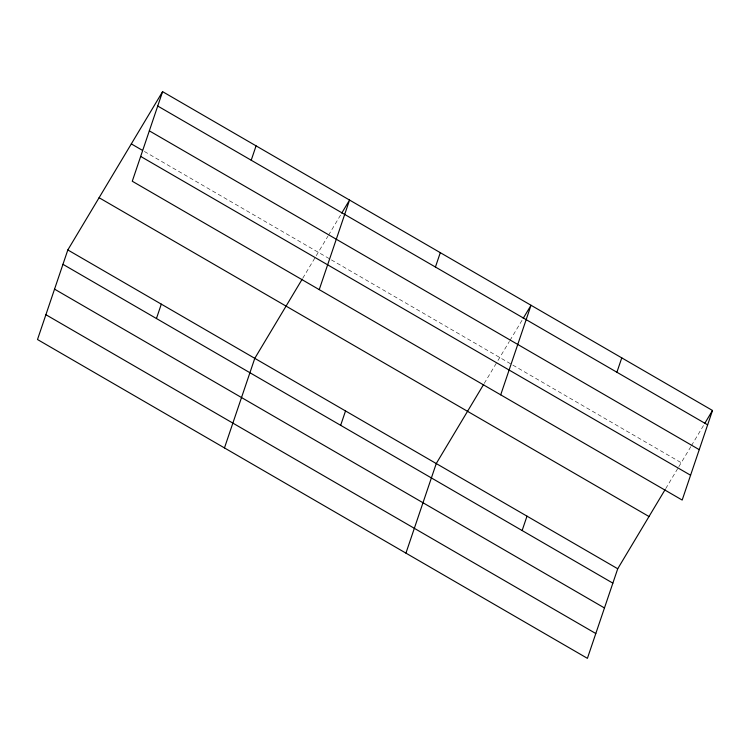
<?xml version="1.0" encoding="UTF-8"?>
<svg xmlns="http://www.w3.org/2000/svg" width="750" height="750" viewBox="0 0 750 750"><rect width="100%" height="100%" fill="white"/><g stroke="black" fill="none" stroke-linecap="round" stroke-linejoin="round"><path stroke-width="0.56" stroke-dasharray="3.75 2.81" d="M302.775 278.203L327.909 236.222M328.509 235.219L340.538 215.128M484.237 383.419L497.372 361.491M497.962 360.487L509.381 341.428M509.981 340.425L522.609 319.331M665.709 488.625L678.244 467.691M678.834 466.697L690.853 446.634M691.453 445.631L704.081 424.537M144.384 151.472L330.384 259.303M331.388 259.894L511.856 364.519M512.859 365.1L681.225 462.712"/><path stroke-width="1.12" d="M162.591 91.659L132.272 181.237L682.181 500.053L712.5 410.475L162.591 91.659L67.819 249.947L37.5 339.525L587.409 658.341L617.728 568.762L665.119 489.619M156.441 318.525L161.306 304.153M251.212 160.228L256.078 145.856M224.466 447.919L254.784 358.35L302.175 279.206M319.237 289.631L349.556 200.053L341.737 213.112M340.659 425.325L345.525 410.953M435.431 267.037L440.297 252.656M405.938 553.134L436.256 463.556L483.647 384.413M500.709 394.838L531.028 305.269L523.209 318.328M522.131 530.531L526.997 516.159M616.903 372.244L621.769 357.872M704.681 423.534L712.5 410.475M157.725 106.031L707.634 424.847M149.325 130.847L699.234 449.662M131.316 143.897L142.378 150.309M140.672 156.422L690.581 475.238M99.094 197.719L649.003 516.525M67.819 249.947L617.728 568.762M62.953 264.328L612.863 583.144M54.553 289.144L604.462 607.959M45.9 314.709L595.809 633.525"/></g></svg>
